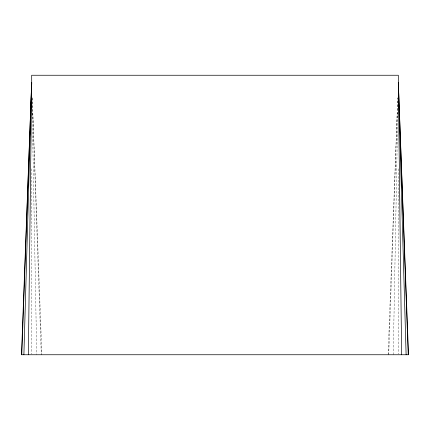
<?xml version="1.0" encoding="UTF-8"?>
<svg xmlns="http://www.w3.org/2000/svg" width="430" height="430" viewBox="0 0 430 430"><rect width="100%" height="100%" fill="white"/><g stroke="black" fill="none" stroke-linecap="round" stroke-linejoin="round"><path stroke-width="0.32" stroke-dasharray="2.15 1.61" d="M393.278 354.75L397.745 113.165M388.709 354.75L397.75 98.4M388.134 354.75L397.739 97.728M32.261 97.728L41.866 354.75M32.25 98.4L41.291 354.75M32.255 113.165L36.722 354.75M398.314 168.866L398.314 354.078M31.686 168.866L31.686 354.078"/><path stroke-width="0.64" d="M28.358 354.75L31.686 82.297L21.5 354.75L408.5 354.75L398.314 82.297L401.642 354.75M23.886 354.75L31.686 82.297L31.723 84.307L31.686 75.25L398.314 75.25L398.314 84.307M21.774 354.75L31.686 82.297M408.226 354.75L398.314 82.297L406.113 354.75"/></g></svg>
